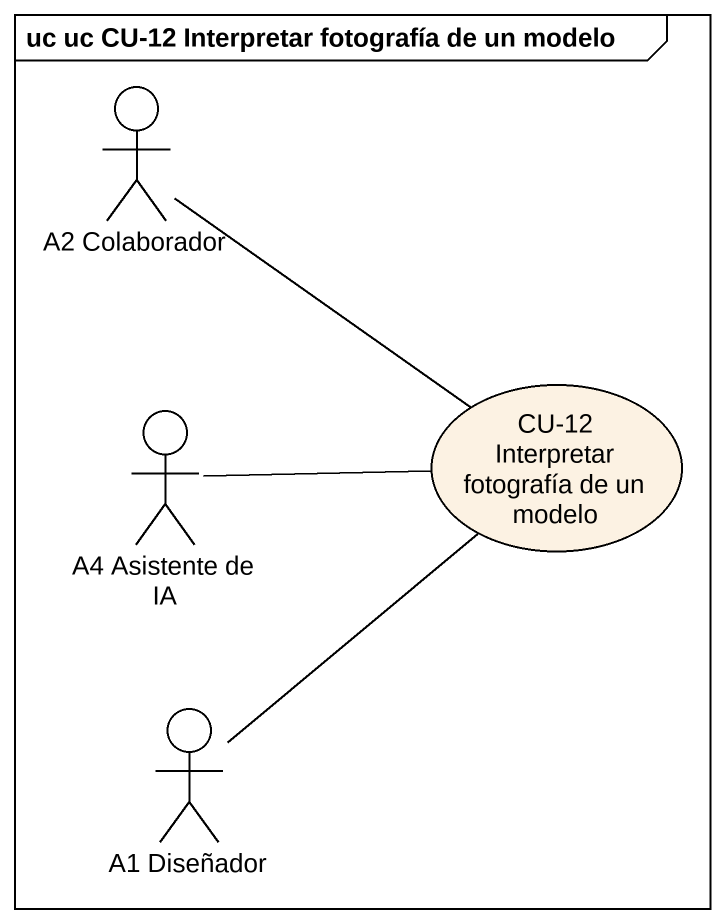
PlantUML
@startuml
mainframe uc uc CU-12 Interpretar fotografía de un modelo
actor "A2 Colaborador" as A2_Colaborador
actor "A4 Asistente de IA" as A4_Asistente_de_IA
usecase "CU-12 Interpretar fotografía de un modelo" as CU_12_Interpretar
actor "A1 Diseñador" as A1_Diseñador
A2_Colaborador -- CU_12_Interpretar
A4_Asistente_de_IA -right- CU_12_Interpretar
A1_Diseñador -up- CU_12_Interpretar
@enduml
